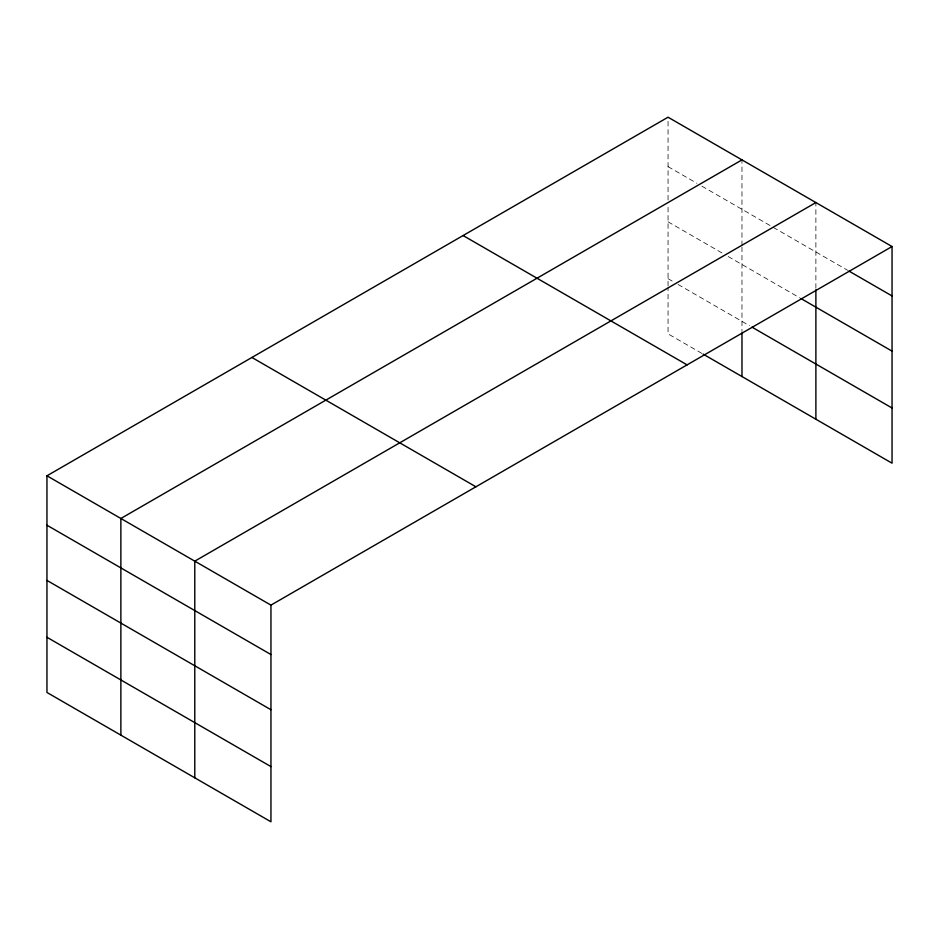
<?xml version="1.0" encoding="UTF-8"?>
<svg xmlns="http://www.w3.org/2000/svg" width="939" height="939" viewBox="0 0 939 939"><rect width="100%" height="100%" fill="white"/><g stroke="black" fill="none" stroke-linecap="round" stroke-linejoin="round"><path stroke-width="0.7" stroke-dasharray="4.7 3.52" d="M668.052 285.949L668.052 205.841M668.052 200.03L668.052 117.211M741.974 247.063L741.974 331.526M741.974 245.619L741.974 159.888M815.885 288.296L815.885 202.566M668.052 166.626L696.867 183.269M701.879 186.157L772.046 226.663M773.29 227.391L847.624 270.303M668.052 221.815L723.183 253.647M728.195 256.535L799.605 297.769M668.052 278.683L673.063 281.571M678.075 284.47L749.486 325.704M701.879 353.404L668.052 333.873L668.052 287.393"/><path stroke-width="1.41" d="M892.05 246.534L668.052 117.211L46.95 475.803L46.95 692.466L270.948 821.789L270.948 605.127L892.05 246.534L892.05 463.197L703.135 354.12M815.885 289.74L815.885 419.228M741.974 159.888L120.873 518.481L120.873 735.143M815.885 202.566L194.784 561.158L194.784 777.821M848.891 271.042L892.05 295.949M800.861 298.496L892.05 351.139M751.998 327.148L892.05 408.007M463.091 235.548L687.09 364.872M251.91 357.466L475.909 486.789M46.95 475.803L270.948 605.127M46.95 525.218L270.948 654.542M46.95 580.408L270.948 709.731M46.95 637.276L270.948 766.6M741.974 332.981L741.974 376.551"/></g></svg>
